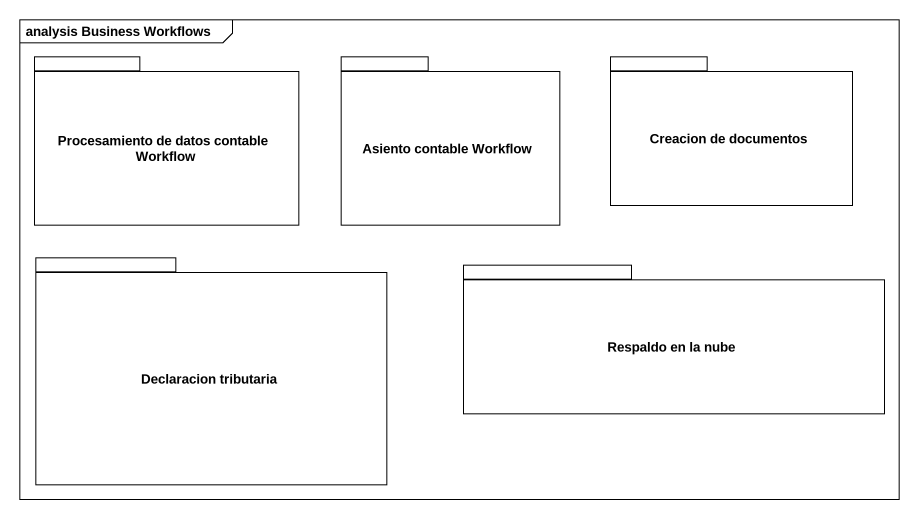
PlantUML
@startuml
mainframe analysis Business Workflows
package "Procesamiento de datos contable Workflow" as Procesamiento_de_datos {
}
package "Asiento contable Workflow" as Asiento_contable_Workflow {
}
package "Creacion de documentos" as Creacion_de_documentos {
}
package "Declaracion tributaria" as Declaracion_tributaria {
}
package "Respaldo en la nube" as Respaldo_en_la_nube {
}
@enduml
